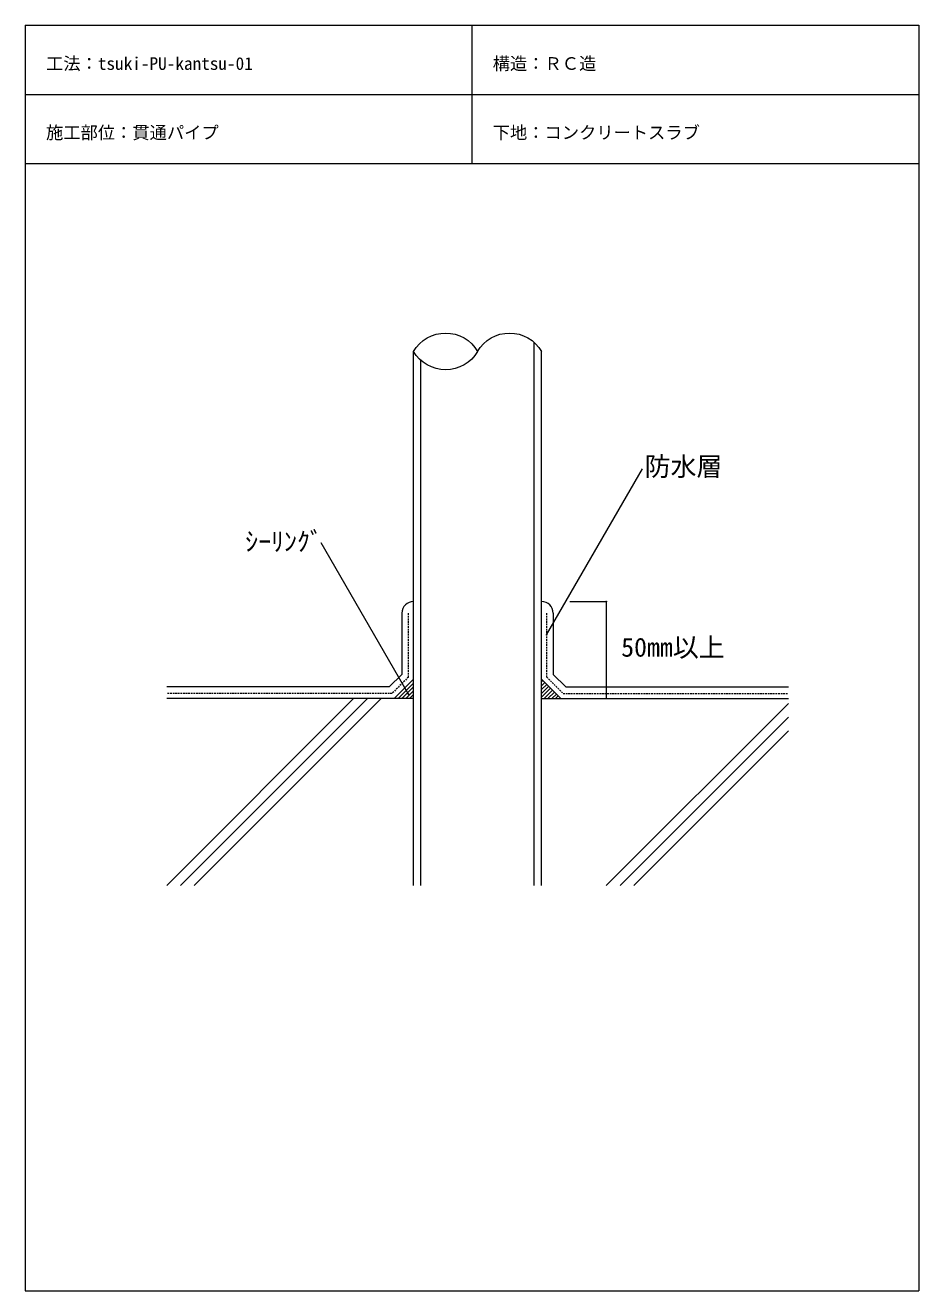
# Model space of a CAD drawing. Units: millimetres, scale not verified. Extents: x -517 to 518, y -673 to 792.
import ezdxf
from ezdxf.enums import TextEntityAlignment as Align

# ---------------------------------------------------------------- set-up
doc = ezdxf.new("R2010")
doc.units = ezdxf.units.MM
doc.header["$PDMODE"] = 32
doc.header["$PDSIZE"] = 0.8
doc.linetypes.add('DASHED2', pattern=[3, 2, -1])
doc.layers.add('0-0', color=2, linetype='Continuous', lineweight=13)
doc.styles.add('ＭＳ ゴシック', font='')
doc.styles.get('ＭＳ ゴシック').set_extended_font_data('MS Gothic')

msp = doc.modelspace()

# ---------------------------------------------------------------- linework, layer by layer
at = {"layer": '0-0', "color": 7}
for p, q in [((-516.864, 792.357), (-516.864, -673.469)), ((-516.864, 792.357), (517.853, 792.357)), ((0.494, 792.357), (0.494, 632.357)), ((517.853, 792.357), (517.853, -673.469)), ((-516.864, 712.357), (517.853, 712.357)), ((-516.864, 632.357), (517.853, 632.357)), ((86.959, 86.43), (197.907, 278.597)), ((-72.928, 17.366), (-174.203, 192.779)), ((113.85, 124.865), (155.841, 124.865)), ((155.841, 124.865), (155.841, 12.365)), ((-67.163, 12.365), (-353.072, 12.365)), ((-353.072, -204.128), (-136.579, 12.365)), ((-337.162, -204.128), (-120.669, 12.365)), ((-321.252, -204.128), (-104.759, 12.365)), ((81.018, 12.365), (366.928, 12.365)), ((156.045, -204.128), (366.928, 6.755)), ((171.955, -204.128), (366.928, -9.155)), ((187.864, -204.128), (366.928, -25.065)), ((-516.864, -673.469), (517.853, -673.469))]:
    msp.add_line(p, q, dxfattribs=at)
at = {"layer": '0-0'}
for p, q in [((-60.347, 423.407), (-56.136, 427.08)), ((-56.136, 427.08), (-51.484, 430.174)), ((-51.484, 430.174), (-46.468, 432.637)), ((-46.468, 432.637), (-41.174, 434.427)), ((-41.174, 434.427), (-35.694, 435.512)), ((-35.694, 435.512), (-30.118, 435.876)), ((-30.118, 435.876), (-24.541, 435.512)), ((-24.541, 435.512), (-19.061, 434.427)), ((-19.061, 434.427), (-13.767, 432.637)), ((-13.767, 432.637), (-8.751, 430.174)), ((-8.751, 430.174), (-4.099, 427.08)), ((-4.099, 427.08), (0.112, 423.407)), ((13.743, 423.407), (17.954, 427.08)), ((17.954, 427.08), (22.607, 430.174)), ((22.607, 430.174), (27.623, 432.637)), ((27.623, 432.637), (32.916, 434.427)), ((32.916, 434.427), (38.397, 435.512)), ((38.397, 435.512), (43.973, 435.876)), ((43.973, 435.876), (49.549, 435.512)), ((49.549, 435.512), (55.03, 434.427)), ((55.03, 434.427), (60.323, 432.637)), ((60.323, 432.637), (65.339, 430.174)), ((65.339, 430.174), (69.992, 427.08)), ((69.992, 427.08), (74.203, 423.407)), ((-67.163, 414.589), (-64.046, 419.217)), ((-67.163, -204.128), (-67.163, 414.589)), ((-64.046, 409.961), (-67.163, 414.589)), ((-64.046, 419.217), (-60.347, 423.407)), ((0.112, 423.407), (3.811, 419.217)), ((3.811, 419.217), (6.928, 414.589)), ((6.928, 414.589), (3.811, 409.961)), ((6.928, 414.589), (10.045, 419.217)), ((10.045, 419.217), (13.743, 423.407)), ((72.457, -204.128), (72.457, 424.93)), ((74.203, 423.407), (77.901, 419.217)), ((77.901, 419.217), (81.018, 414.59)), ((81.018, -204.128), (81.018, 414.59)), ((-60.347, 405.771), (-64.046, 409.961)), ((-56.136, 402.098), (-60.347, 405.771)), ((-58.583, -204.128), (-58.583, 404.232)), ((-51.484, 399.004), (-56.136, 402.098)), ((-46.468, 396.541), (-51.484, 399.004)), ((-41.174, 394.751), (-46.468, 396.541)), ((-13.767, 396.541), (-19.061, 394.751)), ((-8.751, 399.004), (-13.767, 396.541)), ((-4.099, 402.098), (-8.751, 399.004)), ((0.112, 405.771), (-4.099, 402.098)), ((3.811, 409.961), (0.112, 405.771)), ((-35.694, 393.666), (-41.174, 394.751)), ((-30.118, 393.302), (-35.694, 393.666)), ((-24.541, 393.666), (-30.118, 393.302)), ((-19.061, 394.751), (-24.541, 393.666)), ((-67.163, 34.865), (-89.663, 12.365)), ((-67.163, 30.41), (-85.208, 12.365)), ((81.018, 34.865), (103.518, 12.365)), ((82.588, 33.294), (81.018, 31.724)), ((84.816, 31.067), (81.018, 27.269)), ((-67.163, 25.955), (-80.753, 12.365)), ((-67.163, 21.5), (-76.298, 12.365)), ((-67.163, 17.046), (-71.844, 12.365)), ((87.043, 28.839), (81.018, 22.814)), ((89.27, 26.612), (81.018, 18.359)), ((91.498, 24.385), (81.018, 13.905)), ((93.725, 22.157), (83.933, 12.365)), ((95.953, 19.93), (88.388, 12.365)), ((98.18, 17.702), (92.842, 12.365)), ((100.407, 15.475), (97.297, 12.365)), ((-67.163, 12.591), (-67.389, 12.365)), ((102.635, 13.248), (101.752, 12.365))]:
    msp.add_line(p, q, dxfattribs=at)
at = {"layer": '0-0', "color": 4}
for p, q in [((-80.663, 111.365), (-80.663, 40.457)), ((94.518, 111.365), (94.518, 40.457)), ((94.518, 40.457), (109.11, 25.865)), ((109.11, 25.865), (366.928, 25.865))]:
    msp.add_line(p, q, dxfattribs=at)
at = {"layer": '0-0', "color": 5, "linetype": 'DASHED2'}
for p, q in [((-73.163, 37.35), (-73.163, 111.365)), ((87.018, 37.35), (87.018, 111.365)), ((-73.163, 37.35), (-92.148, 18.365)), ((87.018, 37.35), (106.003, 18.365)), ((-92.148, 18.365), (-353.072, 18.365)), ((106.003, 18.365), (366.928, 18.365))]:
    msp.add_line(p, q, dxfattribs=at)
at = {"layer": '0-0', "color": 4}
msp.add_lwpolyline([(-80.663, 40.457), (-95.255, 25.865), (-353.072, 25.865)], dxfattribs=at)
for centre, start, end in [((-67.163, 111.365), 90, 180), ((81.018, 111.365), 0, 90)]:
    msp.add_arc(centre, 13.5, start, end, dxfattribs=at)
at = {"layer": '0-0', "color": 7}
for p in [(155.841, 124.865), (86.959, 86.43), (-72.928, 17.366), (155.841, 12.365)]:
    msp.add_point(p, dxfattribs=at)

# ---------------------------------------------------------------- texts
at = {"layer": '0-0', "color": 7, "style": 'ＭＳ ゴシック'}
for s, height, p in [('工法：tsuki-PU-kantsu-01', 14.66, (-492.864, 736.357)), ('構造：ＲＣ造', 14.66, (24.494, 736.357)), ('施工部位：貫通パイプ', 14.66, (-492.864, 656.357)), ('下地：コンクリートスラブ', 14.66, (24.494, 656.357)), ('防水層', 21.99, (200.495, 263.79)), ('ｼｰﾘﾝｸﾞ', 21.99, (-262.235, 176.76)), ('50mm以上', 21.99, (173.245, 54.35))]:
    msp.add_text(s, height=height, dxfattribs=at).set_placement(p, align=Align.BOTTOM_LEFT)

doc.saveas('drawing.dxf')
